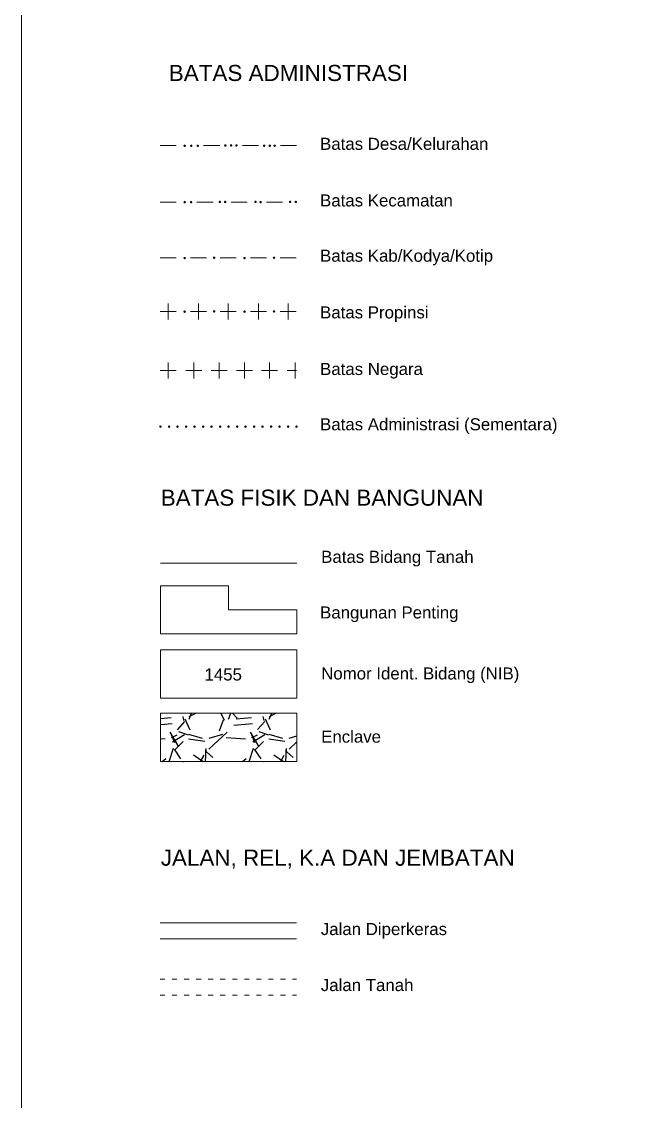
# Model space of a CAD drawing. Header units: inches. Extents: x 110400 to 131000, y 1079400 to 1096600.
# Drawn here: x 127400 to 128957, y 1085853 to 1088543 of the extents above; entities that cross this region are included whole.
import ezdxf

# ---------------------------------------------------------------- set-up
doc = ezdxf.new("R2010")
doc.units = ezdxf.units.IN
doc.header["$MEASUREMENT"] = 0
doc.linetypes.add('ACAD_ISO03W100', pattern=[30, 12, -18])
doc.layers.add('110100', color=7, linetype='Continuous')
doc.layers.add('TEXT', color=7, linetype='Continuous')
doc.styles.add('arial', font='arial.ttf')

# ---------------------------------------------------------------- blocks, each defined once
blk = doc.blocks.new('dawwfaa')
at = {"layer": '110100'}
h = blk.add_hatch(dxfattribs=at)
h.set_pattern_fill('GRAVEL', color=5, scale=199.994573, style=0)
h.set_pattern_definition([(228.0128, (-381584.25, -1259732.69), (-1599.95622829, -1799.9514233), [26.90647, -2663.745314]), (184.9697, (-381602.249, -1259752.689), (2399.935083345, 199.992834473), [46.172347, -4571.060955]), (132.5104, (-381648.248, -1259756.689), (1999.943871524, -2199.94203482), [32.556717, -3223.118934]), (267.2737, (-381726.246, -1259806.688), (199.993775875, 3999.89151413), [42.046459, -4162.59864]), (292.8337, (-381728.2455, -1259848.687), (-999.97484508, 2399.934155333), [41.229881, -4081.763833]), (357.2737, (-381712.246, -1259886.686), (-3999.89151413, 199.993775875), [42.046459, -4162.59864]), (37.6942, (-381670.247, -1259888.6856), (-2599.930914685, -1999.943808933), [55.604291, -5504.820416]), (72.2553, (-381626.248, -1259854.6866), (1399.96416128, 4399.879847053), [52.496175, -5197.123166]), (121.4296, (-381610.249, -1259804.688), (-1599.95822913, 2599.92845297), [42.188855, -4176.701257]), (175.2364, (-381632.248, -1259768.689), (2199.9404896, -199.99287909), [48.165093, -2360.088554]), (222.3974, (-381680.247, -1259764.689), (-2399.936342998, -2199.938717028), [62.28791, -6166.50766]), (138.8141, (-381528.25, -1259808.688), (-1399.96259877, 1199.96689906), [21.259623, -2104.711685]), (171.4692, (-381544.25, -1259794.688), (2599.929102843, -399.990727185), [40.446302, -4004.193538]), (225, (-381584.25, -1259788.69), (2e-08, -199.994635), [28.283432, -254.551492]), (203.1986, (-381598.25, -1259764.69), (999.97280987, 399.98941067), [15.231187, -1507.88208]), (291.8014, (-381612.25, -1259770.69), (-199.9945549, 599.98377285), [21.540015, -1055.463758]), (30.9638, (-381604.25, -1259790.69), (599.9833227, 399.98964227), [34.98485, -1131.173903]), (161.5651, (-381574.25, -1259772.69), (399.9892325, -199.9942534), [25.297514, -607.140924]), (16.3895, (-381728.245, -1259770.689), (1999.94616716, 599.982260495), [35.439038, -3508.47379]), (70.3462, (-381694.246, -1259760.689), (-799.97734028, -2199.94072751), [29.731393, -2943.401725]), (293.1986, (-381574.25, -1259732.69), (-399.98941067, 999.97280987), [30.462173, -1492.651094]), (343.6105, (-381562.25, -1259760.689), (-1999.946167296, 599.982260047), [35.439038, -3508.47379]), (339.444, (-381728.245, -1259894.685), (-999.97323272, 399.9883447), [34.175073, -1674.579357]), (294.7751, (-381696.246, -1259906.685), (-999.97130192, 2199.94098455), [28.634823, -2834.85167]), (66.8014, (-381572.25, -1259932.684), (399.98941045, 999.97280996), [30.462173, -1492.651094]), (17.354, (-381560.25, -1259904.685), (-2599.929849544, -799.977191796), [33.52529, -3318.994733]), (69.444, (-381670.247, -1259932.684), (-399.9883447, -999.97323272), [17.087536, -1691.666893]), (101.3099, (-381584.25, -1259932.684), (-199.9940993, 799.97844144), [10.197723, -1009.578403]), (165.9638, (-381586.25, -1259922.685), (599.9838275, -199.9941842), [41.229881, -783.368742]), (186.009, (-381626.248, -1259912.685), (1999.94567772, 199.99443648), [38.208963, -3782.68195]), (303.6901, (-381604.25, -1259808.69), (-199.9948397, 399.989057), [28.843617, -692.247015]), (353.1572, (-381588.249, -1259832.687), (3399.907609993, -399.990744672), [50.357433, -4985.377312]), (60.9454, (-381538.25, -1259838.687), (-799.9782963, -1399.96208629), [20.590641, -2038.479482]), (90, (-381528.25, -1259820.69), (-199.994573, 199.994573), [11.999674, -187.994898]), (120.2564, (-381630.248, -1259906.685), (799.97726857, -1399.96250036), [27.784046, -2750.629356]), (48.0128, (-381644.248, -1259882.686), (1599.95622829, 1799.9514233), [53.81294, -2636.838844]), (6e-09, (-381608.25, -1259842.69), (199.994573, 199.994573), [51.998589, -147.995984]), (325.3048, (-381556.25, -1259842.687), (-1999.944579544, 1399.96373094), [31.621942, -3130.569846]), (254.0546, (-381530.25, -1259860.686), (-199.99455053, -799.97831638), [29.11961, -1426.86288]), (207.646, (-381538.251, -1259888.686), (-3799.896043595, -1999.947270576), [47.411713, -4693.767425]), (175.4261, (-381580.2495, -1259910.685), (-2599.929557507, 199.993532725), [50.158439, -4965.680047])])
h.paths.add_polyline_path([(127746.4, 1086819.9), (127746.4, 1086699.9), (128086.4, 1086699.9), (128086.4, 1086819.9)])
at = {"layer": '110100', "color": 5, "lineweight": 13}
blk.add_line((127400.3, 1095999.7), (127400.3, 1080000.2), dxfattribs=at)
for points in [[(127400.3, 1079999.7), (127400.3, 1095999.7), (130400.3, 1095999.7), (130400.3, 1079999.7)], [(127745.7, 1088233.7), (127785.7, 1088233.7)], [(127745.7, 1088233.7), (127785.7, 1088233.7)], [(127853.8, 1088233.7), (127893.8, 1088233.7)], [(127853.8, 1088233.7), (127893.8, 1088233.7)], [(127950.4, 1088233.7), (127990.4, 1088233.7)], [(127950.4, 1088233.7), (127990.4, 1088233.7)], [(128045.6, 1088233.7), (128085.6, 1088233.7)], [(128045.6, 1088233.7), (128085.6, 1088233.7)], [(127745.7, 1088093.1), (127785.7, 1088093.1)], [(127745.7, 1088093.1), (127785.7, 1088093.1)], [(127837.3, 1088093.1), (127877.3, 1088093.1)], [(127837.3, 1088093.1), (127877.3, 1088093.1)], [(127922.5, 1088093.1), (127962.5, 1088093.1)], [(127922.5, 1088093.1), (127962.5, 1088093.1)], [(128010.5, 1088093.1), (128050.5, 1088093.1)], [(128010.5, 1088093.1), (128050.5, 1088093.1)], [(127745.7, 1087954), (127785.7, 1087954)], [(127745.7, 1087954), (127785.7, 1087954)], [(127821.3, 1087954), (127861.3, 1087954)], [(127821.3, 1087954), (127861.3, 1087954)], [(127895, 1087954), (127935, 1087954)], [(127895, 1087954), (127935, 1087954)], [(127970.6, 1087954), (128010.6, 1087954)], [(127970.6, 1087954), (128010.6, 1087954)], [(128044.7, 1087954), (128084.7, 1087954)], [(128044.7, 1087954), (128084.7, 1087954)], [(127765.7, 1087800.4), (127765.7, 1087840.4)], [(127765.7, 1087800.4), (127765.7, 1087840.4)], [(127841.3, 1087800.4), (127841.3, 1087840.4)], [(127841.3, 1087800.4), (127841.3, 1087840.4)], [(127915, 1087800.4), (127915, 1087840.4)], [(127915, 1087800.4), (127915, 1087840.4)], [(127990.6, 1087800.4), (127990.6, 1087840.4)], [(127990.6, 1087800.4), (127990.6, 1087840.4)], [(128064.7, 1087800.4), (128064.7, 1087840.4)], [(128064.7, 1087800.4), (128064.7, 1087840.4)], [(127745.7, 1087820.4), (127785.7, 1087820.4)], [(127745.7, 1087820.4), (127785.7, 1087820.4)], [(127821.3, 1087820.4), (127861.3, 1087820.4)], [(127821.3, 1087820.4), (127861.3, 1087820.4)], [(127895, 1087820.4), (127935, 1087820.4)], [(127895, 1087820.4), (127935, 1087820.4)], [(127970.6, 1087820.4), (128010.6, 1087820.4)], [(127970.6, 1087820.4), (128010.6, 1087820.4)], [(128044.7, 1087820.4), (128084.7, 1087820.4)], [(128044.7, 1087820.4), (128084.7, 1087820.4)], [(127765.7, 1087653.5), (127765.7, 1087693.5)], [(127765.7, 1087653.5), (127765.7, 1087693.5)], [(127829.4, 1087653.5), (127829.4, 1087693.5)], [(127829.4, 1087653.5), (127829.4, 1087693.5)], [(127892.2, 1087653.5), (127892.2, 1087693.5)], [(127892.2, 1087653.5), (127892.2, 1087693.5)], [(127956, 1087653.5), (127956, 1087693.5)], [(127956, 1087653.5), (127956, 1087693.5)], [(128018.2, 1087653.5), (128018.2, 1087693.5)], [(128018.2, 1087653.5), (128018.2, 1087693.5)], [(128081.9, 1087653.5), (128081.9, 1087693.5)], [(128081.9, 1087653.5), (128081.9, 1087693.5)], [(127745.7, 1087673.5), (127785.7, 1087673.5)], [(127745.7, 1087673.5), (127785.7, 1087673.5)], [(127809.4, 1087673.5), (127849.4, 1087673.5)], [(127809.4, 1087673.5), (127849.4, 1087673.5)], [(127872.2, 1087673.5), (127912.2, 1087673.5)], [(127872.2, 1087673.5), (127912.2, 1087673.5)], [(127936, 1087673.5), (127976, 1087673.5)], [(127936, 1087673.5), (127976, 1087673.5)], [(127998.2, 1087673.5), (128038.2, 1087673.5)], [(127998.2, 1087673.5), (128038.2, 1087673.5)], [(128061.9, 1087673.5), (128085.4, 1087673.5)], [(128061.9, 1087673.5), (128085.4, 1087673.5)], [(127746.4, 1087193.5), (128086.4, 1087193.5)], [(127746.4, 1087193.5), (128086.4, 1087193.5)], [(127746.4, 1087137.6), (127915.4, 1087137.6)], [(127746.4, 1087137.6), (127915.4, 1087137.6)], [(127746.4, 1087017.6), (127746.4, 1087137.6)], [(127746.4, 1087017.6), (127746.4, 1087137.6)], [(127915.4, 1087077.6), (127915.4, 1087137.6)], [(127915.4, 1087077.6), (127915.4, 1087137.6)], [(127915.4, 1087077.6), (128086.4, 1087077.6)], [(127915.4, 1087077.6), (128086.4, 1087077.6)], [(128086.4, 1087017.6), (128086.4, 1087077.6)], [(128086.4, 1087017.6), (128086.4, 1087077.6)], [(127746.4, 1087017.6), (128086.4, 1087017.6)], [(127746.4, 1087017.6), (128086.4, 1087017.6)], [(127746.4, 1086857.6), (127746.4, 1086977.6)], [(127746.4, 1086977.6), (128086.4, 1086977.6)], [(127746.4, 1086857.6), (127746.4, 1086977.6)], [(127746.4, 1086977.6), (128086.4, 1086977.6)], [(128086.4, 1086857.6), (128086.4, 1086977.6)], [(128086.4, 1086857.6), (128086.4, 1086977.6)], [(127746.4, 1086857.6), (128086.4, 1086857.6)], [(127746.4, 1086857.6), (128086.4, 1086857.6)], [(127746.4, 1086699.9), (127746.4, 1086819.9)], [(127746.4, 1086819.9), (128086.4, 1086819.9)], [(128086.4, 1086699.9), (128086.4, 1086819.9)], [(127746.4, 1086699.9), (128086.4, 1086699.9)], [(127746.4, 1086699.9), (128086.4, 1086699.9)], [(127745.4, 1086298.1), (128085.4, 1086298.1)], [(127745.4, 1086298.1), (128085.4, 1086298.1)], [(127745.4, 1086258.1), (128085.4, 1086258.1)], [(127745.4, 1086258.1), (128085.4, 1086258.1)]]:
    blk.add_lwpolyline(points, dxfattribs=at)
at = {"layer": '110100', "color": 5, "lineweight": 13, "const_width": 3}
for points in [[(127805.1, 1088233.4, 1), (127808.1, 1088233.4, 1)], [(127805.1, 1088233.4, 1), (127808.1, 1088233.4, 1)], [(127821.6, 1088233.4, 1), (127824.6, 1088233.4, 1)], [(127821.6, 1088233.4, 1), (127824.6, 1088233.4, 1)], [(127837.6, 1088233.4, 1), (127840.6, 1088233.4, 1)], [(127837.6, 1088233.4, 1), (127840.6, 1088233.4, 1)], [(127906.4, 1088234.2, 1), (127909.4, 1088234.2, 1)], [(127906.4, 1088234.2, 1), (127909.4, 1088234.2, 1)], [(127920.7, 1088234.2, 1), (127923.7, 1088234.2, 1)], [(127920.7, 1088234.2, 1), (127923.7, 1088234.2, 1)], [(127934, 1088234.2, 1), (127937, 1088234.2, 1)], [(127934, 1088234.2, 1), (127937, 1088234.2, 1)], [(128003, 1088233.5, 1), (128006, 1088233.5, 1)], [(128003, 1088233.5, 1), (128006, 1088233.5, 1)], [(128017.3, 1088233.5, 1), (128020.3, 1088233.5, 1)], [(128017.3, 1088233.5, 1), (128020.3, 1088233.5, 1)], [(128029.3, 1088233.5, 1), (128032.3, 1088233.5, 1)], [(128029.3, 1088233.5, 1), (128032.3, 1088233.5, 1)], [(127805.1, 1088092.8, 1), (127808.1, 1088092.8, 1)], [(127805.1, 1088092.8, 1), (127808.1, 1088092.8, 1)], [(127821.1, 1088092.8, 1), (127824.1, 1088092.8, 1)], [(127821.1, 1088092.8, 1), (127824.1, 1088092.8, 1)], [(127892.8, 1088093.5, 1), (127895.8, 1088093.5, 1)], [(127892.8, 1088093.5, 1), (127895.8, 1088093.5, 1)], [(127906.1, 1088093.5, 1), (127909.1, 1088093.5, 1)], [(127906.1, 1088093.5, 1), (127909.1, 1088093.5, 1)], [(127981.5, 1088093.5, 1), (127984.5, 1088093.5, 1)], [(127981.5, 1088093.5, 1), (127984.5, 1088093.5, 1)], [(127994.2, 1088092.8, 1), (127997.2, 1088092.8, 1)], [(127994.2, 1088092.8, 1), (127997.2, 1088092.8, 1)], [(128067.6, 1088093.5, 1), (128070.6, 1088093.5, 1)], [(128067.6, 1088093.5, 1), (128070.6, 1088093.5, 1)], [(128081.8, 1088093.5, 1), (128084.8, 1088093.5, 1)], [(128081.8, 1088093.5, 1), (128084.8, 1088093.5, 1)], [(127805.1, 1087953.7, 1), (127808.1, 1087953.7, 1)], [(127805.1, 1087953.7, 1), (127808.1, 1087953.7, 1)], [(127878.6, 1087954.5, 1), (127881.6, 1087954.5, 1)], [(127878.6, 1087954.5, 1), (127881.6, 1087954.5, 1)], [(127954.3, 1087953.7, 1), (127957.3, 1087953.7, 1)], [(127954.3, 1087953.7, 1), (127957.3, 1087953.7, 1)], [(128027.7, 1087954.5, 1), (128030.7, 1087954.5, 1)], [(128027.7, 1087954.5, 1), (128030.7, 1087954.5, 1)], [(127878.6, 1087820.9, 1), (127881.6, 1087820.9, 1)], [(127878.6, 1087820.9, 1), (127881.6, 1087820.9, 1)], [(128027.7, 1087820.9, 1), (128030.7, 1087820.9, 1)], [(128027.7, 1087820.9, 1), (128030.7, 1087820.9, 1)], [(127805.1, 1087820.2, 1), (127808.1, 1087820.2, 1)], [(127805.1, 1087820.2, 1), (127808.1, 1087820.2, 1)], [(127954.3, 1087820.2, 1), (127957.3, 1087820.2, 1)], [(127954.3, 1087820.2, 1), (127957.3, 1087820.2, 1)], [(127744.6, 1087533.8, 1), (127747.6, 1087533.8, 1)], [(127744.6, 1087533.8, 1), (127747.6, 1087533.8, 1)], [(127766.2, 1087533.8, 1), (127769.2, 1087533.8, 1)], [(127766.2, 1087533.8, 1), (127769.2, 1087533.8, 1)], [(127787, 1087533.8, 1), (127790, 1087533.8, 1)], [(127787, 1087533.8, 1), (127790, 1087533.8, 1)], [(127808.6, 1087533.8, 1), (127811.6, 1087533.8, 1)], [(127808.6, 1087533.8, 1), (127811.6, 1087533.8, 1)], [(127829.4, 1087533.8, 1), (127832.4, 1087533.8, 1)], [(127829.4, 1087533.8, 1), (127832.4, 1087533.8, 1)], [(127851, 1087533.8, 1), (127854, 1087533.8, 1)], [(127851, 1087533.8, 1), (127854, 1087533.8, 1)], [(127871.8, 1087533.8, 1), (127874.8, 1087533.8, 1)], [(127871.8, 1087533.8, 1), (127874.8, 1087533.8, 1)], [(127893.4, 1087533.8, 1), (127896.4, 1087533.8, 1)], [(127893.4, 1087533.8, 1), (127896.4, 1087533.8, 1)], [(127914.2, 1087533.8, 1), (127917.2, 1087533.8, 1)], [(127914.2, 1087533.8, 1), (127917.2, 1087533.8, 1)], [(127935.8, 1087533.8, 1), (127938.8, 1087533.8, 1)], [(127935.8, 1087533.8, 1), (127938.8, 1087533.8, 1)], [(127956.5, 1087533.8, 1), (127959.5, 1087533.8, 1)], [(127956.5, 1087533.8, 1), (127959.5, 1087533.8, 1)], [(127978.2, 1087533.8, 1), (127981.2, 1087533.8, 1)], [(127978.2, 1087533.8, 1), (127981.2, 1087533.8, 1)], [(127998.9, 1087533.8, 1), (128001.9, 1087533.8, 1)], [(127998.9, 1087533.8, 1), (128001.9, 1087533.8, 1)], [(128020.6, 1087533.8, 1), (128023.6, 1087533.8, 1)], [(128020.6, 1087533.8, 1), (128023.6, 1087533.8, 1)], [(128041.3, 1087533.8, 1), (128044.3, 1087533.8, 1)], [(128041.3, 1087533.8, 1), (128044.3, 1087533.8, 1)], [(128063, 1087533.8, 1), (128066, 1087533.8, 1)], [(128063, 1087533.8, 1), (128066, 1087533.8, 1)], [(128083.7, 1087533.8, 1), (128086.7, 1087533.8, 1)], [(128083.7, 1087533.8, 1), (128086.7, 1087533.8, 1)]]:
    blk.add_lwpolyline(points, format="xyb", close=True, dxfattribs=at)
at = {"layer": '110100', "color": 5, "linetype": 'ACAD_ISO03W100', "lineweight": 13}
for points in [[(127745.4, 1086158.1), (128085.4, 1086158.1)], [(127745.4, 1086158.1), (128085.4, 1086158.1)], [(127745.4, 1086118.1), (128085.4, 1086118.1)], [(127745.4, 1086118.1), (128085.4, 1086118.1)]]:
    blk.add_lwpolyline(points, dxfattribs=at)
at = {"layer": '110100', "color": 5, "lineweight": 13, "style": 'arial'}
for s, height, p in [('BATAS ADMINISTRASI', 39.999, (127767.1, 1088394.7)), ('BATAS ADMINISTRASI', 39.999, (127767.1, 1088394.7)), ('Batas Desa/Kelurahan', 29.999, (128144, 1088223.2)), ('Batas Desa/Kelurahan', 29.999, (128144, 1088223.2)), ('Batas Kecamatan', 29.999, (128144, 1088082.2)), ('Batas Kecamatan', 29.999, (128144, 1088082.2)), ('Batas Kab/Kodya/Kotip', 29.999, (128144, 1087944.5)), ('Batas Kab/Kodya/Kotip', 29.999, (128144, 1087944.5)), ('Batas Propinsi', 29.999, (128144, 1087803.4)), ('Batas Propinsi', 29.999, (128144, 1087803.4)), ('Batas Negara', 29.999, (128144, 1087662.4)), ('Batas Negara', 29.999, (128144, 1087662.4)), ('Batas Administrasi (Sementara)', 29.999, (128144, 1087524.7)), ('Batas Administrasi (Sementara)', 29.999, (128144, 1087524.7)), ('BATAS FISIK DAN BANGUNAN', 39.999, (127747, 1087336.9)), ('BATAS FISIK DAN BANGUNAN', 39.999, (127747, 1087336.9)), ('Batas Bidang Tanah', 29.999, (128146.7, 1087194.6)), ('Batas Bidang Tanah', 29.999, (128146.7, 1087194.6)), ('Bangunan Penting', 29.999, (128144, 1087056)), ('Bangunan Penting', 29.999, (128144, 1087056)), ('Nomor Ident. Bidang (NIB)', 29.999, (128146.7, 1086904.1)), ('Nomor Ident. Bidang (NIB)', 29.999, (128146.7, 1086904.1)), ('1455', 30, (127856, 1086901.5)), ('1455', 30, (127856, 1086901.5)), ('Enclave', 30, (128146.7, 1086746.7)), ('JALAN, REL, K.A DAN JEMBATAN', 39.999, (127747, 1086440.2)), ('JALAN, REL, K.A DAN JEMBATAN', 39.999, (127747, 1086440.2)), ('Jalan Diperkeras', 29.999, (128145.9, 1086267.5)), ('Jalan Diperkeras', 29.999, (128145.9, 1086267.5)), ('Jalan Tanah', 29.999, (128145.9, 1086128)), ('Jalan Tanah', 29.999, (128145.9, 1086128))]:
    blk.add_text(s, height=height, dxfattribs=at).set_placement(p)

msp = doc.modelspace()

# ---------------------------------------------------------------- block references
at = {"layer": 'TEXT'}
msp.add_blockref('dawwfaa', (0, 0), dxfattribs=at)

doc.saveas('drawing.dxf')
